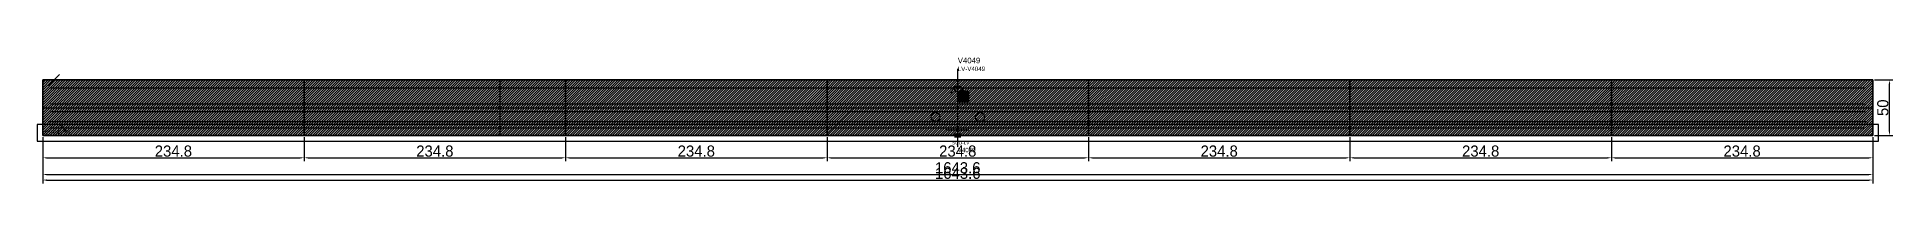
# Model space of a CAD drawing. Header units: metres. Extents: x 12791 to 14457, y 13116 to 13229.
import ezdxf

# ---------------------------------------------------------------- set-up
doc = ezdxf.new("R2010")
doc.units = ezdxf.units.M
for name, color, linetype in [('BARRA DE ANCORAGEM', 251, 'CONTINUOUS'), ('barrote', 251, 'CONTINUOUS'), ('CONCRETO', 251, 'CONTINUOUS'), ('COTA', 241, 'CONTINUOUS'), ('cotas', 4, 'CONTINUOUS'), ('Demarcação 1', 251, 'CONTINUOUS'), ('Demarcação 2', 254, 'CONTINUOUS'), ('Hachura', 251, 'CONTINUOUS'), ('HACHURA MADEIRAS', 1, 'CONTINUOUS'), ('Laje_Perimetro', 7, 'CONTINUOUS'), ('material do compensado', 7, 'CONTINUOUS'), ('NOMENCLATURA', 7, 'CONTINUOUS'), ('Painéis', 200, 'CONTINUOUS'), ('PONTALETE', 7, 'CONTINUOUS'), ('presilha', 1, 'CONTINUOUS'), ('Reaproveitamento', 251, 'CONTINUOUS'), ('SARR_3.5x7', 81, 'CONTINUOUS'), ('SCO-___-LAJ', 2, 'CONTINUOUS'), ('TENSOR', 3, 'CONTINUOUS'), ('texto', 7, 'CONTINUOUS'), ('Texto Qtd Sarr', 242, 'CONTINUOUS')]:
    doc.layers.add(name, color=color, linetype=linetype)
doc.styles.add('STR_STANDARD', font='arial.ttf')
doc.dimstyles.new('EZ DXF', dxfattribs={"dimtxt": 10, "dimasz": 3.5, "dimexe": 3, "dimexo": 1.5, "dimgap": 1, "dimtad": 1, "dimdec": 1, "dimdsep": 46, "dimcen": 2.5, "dimazin": 3, "dimtfac": 1, "dimtmove": 0, "dimatfit": 3})

msp = doc.modelspace()

# ---------------------------------------------------------------- hatches: boundary and pattern name
at = {"layer": 'Hachura'}
h = msp.add_hatch(color=3, dxfattribs=at)
h.dxf.hatch_style = 1
h.paths.add_polyline_path([(12795.5914, 13158.9905), (13030.3914, 13158.9905), (13030.3914, 13208.9905), (12795.5914, 13208.9905)])
h = msp.add_hatch(dxfattribs=at)
h.set_pattern_fill('ANSI31', scale=0.5)
h.paths.add_polyline_path([(12795.5914, 13158.9905), (13030.3914, 13158.9905), (13030.3914, 13208.9905), (12795.5914, 13208.9905)])
h = msp.add_hatch(color=3, dxfattribs=at)
h.dxf.hatch_style = 1
h.paths.add_polyline_path([(12795.5914, 13158.9905), (13030.3914, 13158.9905), (13030.3914, 13208.9905), (12795.5914, 13208.9905)])
h = msp.add_hatch(dxfattribs=at)
h.set_pattern_fill('ANSI31', scale=0.5)
h.paths.add_polyline_path([(12795.5914, 13158.9905), (13030.3914, 13158.9905), (13030.3914, 13208.9905), (12795.5914, 13208.9905)])
h = msp.add_hatch(color=3, dxfattribs=at)
h.dxf.hatch_style = 1
h.paths.add_polyline_path([(13030.3914, 13158.9905), (13265.1914, 13158.9905), (13265.1914, 13208.9905), (13030.3914, 13208.9905)])
h = msp.add_hatch(dxfattribs=at)
h.set_pattern_fill('ANSI31', scale=0.5)
h.paths.add_polyline_path([(13030.3914, 13158.9905), (13265.1914, 13158.9905), (13265.1914, 13208.9905), (13030.3914, 13208.9905)])
h = msp.add_hatch(color=3, dxfattribs=at)
h.dxf.hatch_style = 1
h.paths.add_polyline_path([(13030.3914, 13158.9905), (13265.1914, 13158.9905), (13265.1914, 13208.9905), (13030.3914, 13208.9905)])
h = msp.add_hatch(dxfattribs=at)
h.set_pattern_fill('ANSI31', scale=0.5)
h.paths.add_polyline_path([(13030.3914, 13158.9905), (13265.1914, 13158.9905), (13265.1914, 13208.9905), (13030.3914, 13208.9905)])
h = msp.add_hatch(color=3, dxfattribs=at)
h.dxf.hatch_style = 1
h.paths.add_polyline_path([(13265.1914, 13158.9905), (13499.9914, 13158.9905), (13499.9914, 13208.9905), (13265.1914, 13208.9905)])
h = msp.add_hatch(dxfattribs=at)
h.set_pattern_fill('ANSI31', scale=0.5)
h.paths.add_polyline_path([(13265.1914, 13158.9905), (13499.9914, 13158.9905), (13499.9914, 13208.9905), (13265.1914, 13208.9905)])
h = msp.add_hatch(color=3, dxfattribs=at)
h.dxf.hatch_style = 1
h.paths.add_polyline_path([(13265.1914, 13158.9905), (13499.9914, 13158.9905), (13499.9914, 13208.9905), (13265.1914, 13208.9905)])
h = msp.add_hatch(dxfattribs=at)
h.set_pattern_fill('ANSI31', scale=0.5)
h.paths.add_polyline_path([(13265.1914, 13158.9905), (13499.9914, 13158.9905), (13499.9914, 13208.9905), (13265.1914, 13208.9905)])
h = msp.add_hatch(color=3, dxfattribs=at)
h.dxf.hatch_style = 1
h.paths.add_polyline_path([(13499.9914, 13158.9905), (13734.7914, 13158.9905), (13734.7914, 13208.9905), (13499.9914, 13208.9905)])
h = msp.add_hatch(dxfattribs=at)
h.set_pattern_fill('ANSI31', scale=0.5)
h.paths.add_polyline_path([(13499.9914, 13158.9905), (13734.7914, 13158.9905), (13734.7914, 13208.9905), (13499.9914, 13208.9905)])
h = msp.add_hatch(color=3, dxfattribs=at)
h.dxf.hatch_style = 1
h.paths.add_polyline_path([(13499.9914, 13158.9905), (13734.7914, 13158.9905), (13734.7914, 13208.9905), (13499.9914, 13208.9905)])
h = msp.add_hatch(dxfattribs=at)
h.set_pattern_fill('ANSI31', scale=0.5)
h.paths.add_polyline_path([(13499.9914, 13158.9905), (13734.7914, 13158.9905), (13734.7914, 13208.9905), (13499.9914, 13208.9905)])
h = msp.add_hatch(color=3, dxfattribs=at)
h.dxf.hatch_style = 1
h.paths.add_polyline_path([(13734.7914, 13158.9905), (13969.5914, 13158.9905), (13969.5914, 13208.9905), (13734.7914, 13208.9905)])
h = msp.add_hatch(dxfattribs=at)
h.set_pattern_fill('ANSI31', scale=0.5)
h.paths.add_polyline_path([(13734.7914, 13158.9905), (13969.5914, 13158.9905), (13969.5914, 13208.9905), (13734.7914, 13208.9905)])
h = msp.add_hatch(color=3, dxfattribs=at)
h.dxf.hatch_style = 1
h.paths.add_polyline_path([(13734.7914, 13158.9905), (13969.5914, 13158.9905), (13969.5914, 13208.9905), (13734.7914, 13208.9905)])
h = msp.add_hatch(dxfattribs=at)
h.set_pattern_fill('ANSI31', scale=0.5)
h.paths.add_polyline_path([(13734.7914, 13158.9905), (13969.5914, 13158.9905), (13969.5914, 13208.9905), (13734.7914, 13208.9905)])
h = msp.add_hatch(color=3, dxfattribs=at)
h.dxf.hatch_style = 1
h.paths.add_polyline_path([(13969.5914, 13158.9905), (14204.3914, 13158.9905), (14204.3914, 13208.9905), (13969.5914, 13208.9905)])
h = msp.add_hatch(dxfattribs=at)
h.set_pattern_fill('ANSI31', scale=0.5)
h.paths.add_polyline_path([(13969.5914, 13158.9905), (14204.3914, 13158.9905), (14204.3914, 13208.9905), (13969.5914, 13208.9905)])
h = msp.add_hatch(color=3, dxfattribs=at)
h.dxf.hatch_style = 1
h.paths.add_polyline_path([(13969.5914, 13158.9905), (14204.3914, 13158.9905), (14204.3914, 13208.9905), (13969.5914, 13208.9905)])
h = msp.add_hatch(dxfattribs=at)
h.set_pattern_fill('ANSI31', scale=0.5)
h.paths.add_polyline_path([(13969.5914, 13158.9905), (14204.3914, 13158.9905), (14204.3914, 13208.9905), (13969.5914, 13208.9905)])
h = msp.add_hatch(color=3, dxfattribs=at)
h.dxf.hatch_style = 1
h.paths.add_polyline_path([(14204.3914, 13158.9905), (14439.1914, 13158.9905), (14439.1914, 13208.9905), (14204.3914, 13208.9905)])
h = msp.add_hatch(dxfattribs=at)
h.set_pattern_fill('ANSI31', scale=0.5)
h.paths.add_polyline_path([(14204.3914, 13158.9905), (14439.1914, 13158.9905), (14439.1914, 13208.9905), (14204.3914, 13208.9905)])
h = msp.add_hatch(color=3, dxfattribs=at)
h.dxf.hatch_style = 1
h.paths.add_polyline_path([(14204.3914, 13158.9905), (14439.1914, 13158.9905), (14439.1914, 13208.9905), (14204.3914, 13208.9905)])
h = msp.add_hatch(dxfattribs=at)
h.set_pattern_fill('ANSI31', scale=0.5)
h.paths.add_polyline_path([(14204.3914, 13158.9905), (14439.1914, 13158.9905), (14439.1914, 13208.9905), (14204.3914, 13208.9905)])
at = {"layer": 'HACHURA MADEIRAS'}
h = msp.add_hatch(dxfattribs=at)
h.set_pattern_fill('ANSI31', scale=2)
h.paths.add_polyline_path([(12797.5914, 13160.9905), (12807.5914, 13160.9905), (12807.5914, 13170.9905), (12797.5914, 13170.9905)])
h = msp.add_hatch(dxfattribs=at)
h.set_pattern_fill('ANSI31', scale=2)
h.paths.add_polyline_path([(12797.5914, 13160.9905), (12807.5914, 13160.9905), (12807.5914, 13170.9905), (12797.5914, 13170.9905)])
at = {"layer": 'material do compensado'}
h = msp.add_hatch(dxfattribs=at)
h.set_pattern_fill('ANSI37', scale=2)
h.paths.add_polyline_path([(12808.5914, 13160.9905), (12817.5914, 13160.9905), (12817.5914, 13168.9905), (12808.5914, 13168.9905)])
h = msp.add_hatch(dxfattribs=at)
h.set_pattern_fill('ANSI37', scale=2)
h.paths.add_polyline_path([(12808.5914, 13160.9905), (12817.5914, 13160.9905), (12817.5914, 13168.9905), (12808.5914, 13168.9905)])
at = {"layer": 'Reaproveitamento'}
h = msp.add_hatch(dxfattribs=at)
h.set_pattern_fill('SOLID')
h.paths.add_polyline_path([(13617.3914, 13188.9905), (13627.3914, 13188.9905), (13627.3914, 13198.9905), (13617.3914, 13198.9905)])
h = msp.add_hatch(dxfattribs=at)
h.set_pattern_fill('SOLID')
h.paths.add_polyline_path([(13617.3914, 13188.9905), (13627.3914, 13188.9905), (13627.3914, 13198.9905), (13617.3914, 13198.9905)])

# ---------------------------------------------------------------- linework, layer by layer
at = {"layer": 'BARRA DE ANCORAGEM'}
msp.add_line((12800.5914, 13203.9905), (12810.5914, 13213.9905), dxfattribs=at)
msp.add_line((12800.5914, 13203.9905), (12810.5914, 13213.9905), dxfattribs=at)
at = {"layer": 'barrote'}
msp.add_line((12800.5914, 13171.4905), (14434.1914, 13171.4905), dxfattribs=at)
msp.add_line((12800.5914, 13171.4905), (14434.1914, 13171.4905), dxfattribs=at)
at = {"layer": 'CONCRETO'}
msp.add_solid([(13614.3914, 13160.9905), (13620.3914, 13160.9905), (13614.3914, 13156.9905), (13620.3914, 13156.9905)], dxfattribs=at)
msp.add_solid([(13614.3914, 13160.9905), (13620.3914, 13160.9905), (13614.3914, 13156.9905), (13620.3914, 13156.9905)], dxfattribs=at)
at = {"layer": 'Demarcação 1'}
msp.add_line((12795.5914, 13183.9905), (14439.1914, 13183.9905), dxfattribs=at)
msp.add_line((12795.5914, 13183.9905), (14439.1914, 13183.9905), dxfattribs=at)
at = {"layer": 'Demarcação 2'}
msp.add_line((13206.4914, 13158.9905), (13206.4914, 13208.9905), dxfattribs=at)
msp.add_line((13206.4914, 13158.9905), (13206.4914, 13208.9905), dxfattribs=at)
at = {"layer": 'Laje_Perimetro'}
msp.add_lwpolyline([(12790.5914, 13153.9905), (14444.1914, 13153.9905), (14444.1914, 13168.9905), (12790.5914, 13168.9905)], close=True, dxfattribs=at)
msp.add_lwpolyline([(12790.5914, 13153.9905), (14444.1914, 13153.9905), (14444.1914, 13168.9905), (12790.5914, 13168.9905)], close=True, dxfattribs=at)
at = {"layer": 'Painéis'}
for points in [[(12795.5914, 13158.9905), (12795.5914, 13208.9905)], [(12795.5914, 13158.9905), (13030.3914, 13158.9905), (13030.3914, 13208.9905), (12795.5914, 13208.9905)], [(12795.5914, 13208.9905), (14439.1914, 13208.9905)], [(12795.5914, 13158.9905), (12795.5914, 13208.9905)], [(12795.5914, 13158.9905), (13030.3914, 13158.9905), (13030.3914, 13208.9905), (12795.5914, 13208.9905)], [(12795.5914, 13208.9905), (14439.1914, 13208.9905)], [(13030.3914, 13158.9905), (13030.3914, 13208.9905)], [(13030.3914, 13158.9905), (13265.1914, 13158.9905), (13265.1914, 13208.9905), (13030.3914, 13208.9905)], [(13030.3914, 13158.9905), (13030.3914, 13208.9905)], [(13030.3914, 13158.9905), (13265.1914, 13158.9905), (13265.1914, 13208.9905), (13030.3914, 13208.9905)], [(13265.1914, 13158.9905), (13265.1914, 13208.9905)], [(13265.1914, 13158.9905), (13499.9914, 13158.9905), (13499.9914, 13208.9905), (13265.1914, 13208.9905)], [(13265.1914, 13158.9905), (13265.1914, 13208.9905)], [(13265.1914, 13158.9905), (13499.9914, 13158.9905), (13499.9914, 13208.9905), (13265.1914, 13208.9905)], [(13499.9914, 13158.9905), (13499.9914, 13208.9905)], [(13499.9914, 13158.9905), (13734.7914, 13158.9905), (13734.7914, 13208.9905), (13499.9914, 13208.9905)], [(13499.9914, 13158.9905), (13499.9914, 13208.9905)], [(13499.9914, 13158.9905), (13734.7914, 13158.9905), (13734.7914, 13208.9905), (13499.9914, 13208.9905)], [(13734.7914, 13158.9905), (13734.7914, 13208.9905)], [(13734.7914, 13158.9905), (13969.5914, 13158.9905), (13969.5914, 13208.9905), (13734.7914, 13208.9905)], [(13734.7914, 13158.9905), (13734.7914, 13208.9905)], [(13734.7914, 13158.9905), (13969.5914, 13158.9905), (13969.5914, 13208.9905), (13734.7914, 13208.9905)], [(13969.5914, 13158.9905), (13969.5914, 13208.9905)], [(13969.5914, 13158.9905), (14204.3914, 13158.9905), (14204.3914, 13208.9905), (13969.5914, 13208.9905)], [(13969.5914, 13158.9905), (13969.5914, 13208.9905)], [(13969.5914, 13158.9905), (14204.3914, 13158.9905), (14204.3914, 13208.9905), (13969.5914, 13208.9905)], [(14204.3914, 13158.9905), (14204.3914, 13208.9905)], [(14204.3914, 13158.9905), (14439.1914, 13158.9905), (14439.1914, 13208.9905), (14204.3914, 13208.9905)], [(14204.3914, 13158.9905), (14204.3914, 13208.9905)], [(14204.3914, 13158.9905), (14439.1914, 13158.9905), (14439.1914, 13208.9905), (14204.3914, 13208.9905)], [(14439.1914, 13158.9905), (14439.1914, 13208.9905)], [(14439.1914, 13158.9905), (14439.1914, 13208.9905)], [(12795.5914, 13158.9905), (14439.1914, 13158.9905)], [(12795.5914, 13158.9905), (14439.1914, 13158.9905)]]:
    msp.add_lwpolyline(points, close=True, dxfattribs=at)
msp.add_arc((13617.3914, 13196.4905), 6, 0, 180, dxfattribs=at)
msp.add_arc((13617.3914, 13196.4905), 6, 0, 180, dxfattribs=at)
at = {"layer": 'PONTALETE'}
msp.add_line((13617.3914, 13148.9905), (13617.3914, 13218.9905), dxfattribs=at)
msp.add_line((13617.3914, 13148.9905), (13617.3914, 13218.9905), dxfattribs=at)
at = {"layer": 'presilha'}
for centre, radius in [((13617.3914, 13200.9905), 3), ((13617.3914, 13200.9905), 3), ((13597.3914, 13175.6572), 4), ((13597.3914, 13175.6572), 4), ((13637.3914, 13175.6572), 4), ((13637.3914, 13175.6572), 4)]:
    msp.add_circle(centre, radius, dxfattribs=at)
at = {"layer": 'SARR_3.5x7'}
for p, q in [((12802.5914, 13201.9905), (13030.3914, 13201.9905)), ((12802.5914, 13201.9905), (13030.3914, 13201.9905)), ((13030.3914, 13201.9905), (13265.1914, 13201.9905)), ((13030.3914, 13201.9905), (13265.1914, 13201.9905)), ((13265.1914, 13201.9905), (13499.9914, 13201.9905)), ((13265.1914, 13201.9905), (13499.9914, 13201.9905)), ((13499.9914, 13201.9905), (13734.7914, 13201.9905)), ((13499.9914, 13201.9905), (13734.7914, 13201.9905)), ((13734.7914, 13201.9905), (13969.5914, 13201.9905)), ((13734.7914, 13201.9905), (13969.5914, 13201.9905)), ((13969.5914, 13201.9905), (14204.3914, 13201.9905)), ((13969.5914, 13201.9905), (14204.3914, 13201.9905)), ((14204.3914, 13201.9905), (14432.1914, 13201.9905)), ((14204.3914, 13201.9905), (14432.1914, 13201.9905)), ((12802.5914, 13187.4905), (13030.3914, 13187.4905)), ((12802.5914, 13187.4905), (13030.3914, 13187.4905)), ((13030.3914, 13187.4905), (13265.1914, 13187.4905)), ((13030.3914, 13187.4905), (13265.1914, 13187.4905)), ((13265.1914, 13187.4905), (13499.9914, 13187.4905)), ((13265.1914, 13187.4905), (13499.9914, 13187.4905)), ((13499.9914, 13187.4905), (13734.7914, 13187.4905)), ((13499.9914, 13187.4905), (13734.7914, 13187.4905)), ((13734.7914, 13187.4905), (13969.5914, 13187.4905)), ((13734.7914, 13187.4905), (13969.5914, 13187.4905)), ((13969.5914, 13187.4905), (14204.3914, 13187.4905)), ((13969.5914, 13187.4905), (14204.3914, 13187.4905)), ((14204.3914, 13187.4905), (14432.1914, 13187.4905)), ((14204.3914, 13187.4905), (14432.1914, 13187.4905)), ((12802.5914, 13180.4905), (13030.3914, 13180.4905)), ((12802.5914, 13180.4905), (13030.3914, 13180.4905)), ((13030.3914, 13180.4905), (13265.1914, 13180.4905)), ((13030.3914, 13180.4905), (13265.1914, 13180.4905)), ((13265.1914, 13180.4905), (13499.9914, 13180.4905)), ((13265.1914, 13180.4905), (13499.9914, 13180.4905)), ((13499.9914, 13180.4905), (13734.7914, 13180.4905)), ((13499.9914, 13180.4905), (13734.7914, 13180.4905)), ((13734.7914, 13180.4905), (13969.5914, 13180.4905)), ((13734.7914, 13180.4905), (13969.5914, 13180.4905)), ((13969.5914, 13180.4905), (14204.3914, 13180.4905)), ((13969.5914, 13180.4905), (14204.3914, 13180.4905)), ((14204.3914, 13180.4905), (14432.1914, 13180.4905)), ((14204.3914, 13180.4905), (14432.1914, 13180.4905)), ((12802.5914, 13165.9905), (13030.3914, 13165.9905)), ((12802.5914, 13165.9905), (13030.3914, 13165.9905)), ((13030.3914, 13165.9905), (13265.1914, 13165.9905)), ((13030.3914, 13165.9905), (13265.1914, 13165.9905)), ((13265.1914, 13165.9905), (13499.9914, 13165.9905)), ((13265.1914, 13165.9905), (13499.9914, 13165.9905)), ((13499.9914, 13165.9905), (13734.7914, 13165.9905)), ((13499.9914, 13165.9905), (13734.7914, 13165.9905)), ((13734.7914, 13165.9905), (13969.5914, 13165.9905)), ((13734.7914, 13165.9905), (13969.5914, 13165.9905)), ((13969.5914, 13165.9905), (14204.3914, 13165.9905)), ((13969.5914, 13165.9905), (14204.3914, 13165.9905)), ((14204.3914, 13165.9905), (14432.1914, 13165.9905)), ((14204.3914, 13165.9905), (14432.1914, 13165.9905))]:
    msp.add_line(p, q, dxfattribs=at)
at = {"layer": 'TENSOR'}
msp.add_line((13607.3914, 13163.9905), (13627.3914, 13163.9905), dxfattribs=at)
msp.add_line((13607.3914, 13163.9905), (13627.3914, 13163.9905), dxfattribs=at)

# ---------------------------------------------------------------- texts
at = {"layer": 'NOMENCLATURA', "style": 'STR_STANDARD'}
msp.add_text('V4049', height=5, dxfattribs=at).set_placement((13617.3914, 13223.9905))
msp.add_text('V4049', height=5, dxfattribs=at).set_placement((13617.3914, 13223.9905))
at = {"layer": 'NOMENCLATURA', "insert": (13617.3914, 13220.9905), "char_height": 4, "attachment_point": 1}
msp.add_mtext('LV-V4049', dxfattribs=at)
msp.add_mtext('LV-V4049', dxfattribs=at)
at = {"layer": 'SCO-___-LAJ'}
msp.add_text('SCO-LV', height=3, dxfattribs=at).set_placement((13612.3914, 13150.9905))
msp.add_text('SCO-LV', height=3, dxfattribs=at).set_placement((13612.3914, 13150.9905))
at = {"layer": 'texto'}
msp.add_text('V4049', height=4, dxfattribs=at).set_placement((13617.3914, 13143.9905))
msp.add_text('V4049', height=4, dxfattribs=at).set_placement((13617.3914, 13143.9905))
at = {"layer": 'Texto Qtd Sarr'}
msp.add_text('QTD: AUTO', height=3, dxfattribs=at).set_placement((12797.5914, 13160.9905))
msp.add_text('QTD: AUTO', height=3, dxfattribs=at).set_placement((12797.5914, 13160.9905))

# ---------------------------------------------------------------- dimensions: what is measured, and where the dimension line sits
at = {"layer": 'COTA', "color": 1}
msp.add_linear_dim(base=(14454.1914, 13158.9905), p1=(14439.1914, 13158.9905), p2=(14439.1914, 13208.9905), angle=90, dimstyle='EZ DXF', dxfattribs=at).render()
msp.add_linear_dim(base=(14454.1914, 13158.9905), p1=(14439.1914, 13158.9905), p2=(14439.1914, 13208.9905), angle=90, dimstyle='EZ DXF', dxfattribs=at).render()
for base, p1, p2 in [((12795.5914, 13138.9905), (12795.5914, 13158.9905), (13030.3914, 13158.9905)), ((12795.5914, 13118.9905), (12795.5914, 13158.9905), (14439.1914, 13158.9905)), ((12795.5914, 13138.9905), (12795.5914, 13158.9905), (13030.3914, 13158.9905)), ((12795.5914, 13118.9905), (12795.5914, 13158.9905), (14439.1914, 13158.9905)), ((13030.3914, 13138.9905), (13030.3914, 13158.9905), (13265.1914, 13158.9905)), ((13030.3914, 13138.9905), (13030.3914, 13158.9905), (13265.1914, 13158.9905)), ((13265.1914, 13138.9905), (13265.1914, 13158.9905), (13499.9914, 13158.9905)), ((13265.1914, 13138.9905), (13265.1914, 13158.9905), (13499.9914, 13158.9905)), ((13499.9914, 13138.9905), (13499.9914, 13158.9905), (13734.7914, 13158.9905)), ((13499.9914, 13138.9905), (13499.9914, 13158.9905), (13734.7914, 13158.9905)), ((13734.7914, 13138.9905), (13734.7914, 13158.9905), (13969.5914, 13158.9905)), ((13734.7914, 13138.9905), (13734.7914, 13158.9905), (13969.5914, 13158.9905)), ((13969.5914, 13138.9905), (13969.5914, 13158.9905), (14204.3914, 13158.9905)), ((13969.5914, 13138.9905), (13969.5914, 13158.9905), (14204.3914, 13158.9905)), ((14204.3914, 13138.9905), (14204.3914, 13158.9905), (14439.1914, 13158.9905)), ((14204.3914, 13138.9905), (14204.3914, 13158.9905), (14439.1914, 13158.9905))]:
    msp.add_linear_dim(base=base, p1=p1, p2=p2, dimstyle='EZ DXF', dxfattribs=at).render()
at = {"layer": 'cotas'}
msp.add_linear_dim(base=(12795.5914, 13123.9905), p1=(12795.5914, 13138.9905), p2=(14439.1914, 13138.9905), dimstyle='EZ DXF', dxfattribs=at).render()
msp.add_linear_dim(base=(12795.5914, 13123.9905), p1=(12795.5914, 13138.9905), p2=(14439.1914, 13138.9905), dimstyle='EZ DXF', dxfattribs=at).render()

doc.saveas('drawing.dxf')
